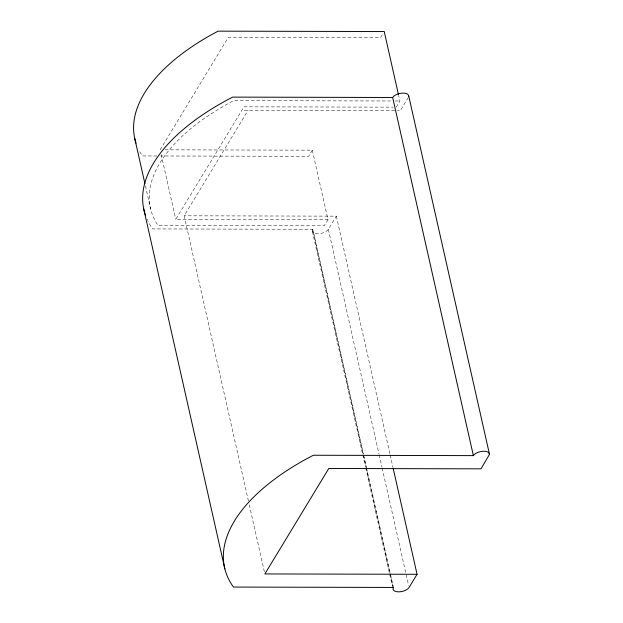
<?xml version="1.0" encoding="UTF-8"?>
<svg xmlns="http://www.w3.org/2000/svg" width="623" height="623" viewBox="0 0 623 623"><rect width="100%" height="100%" fill="white"/><g stroke="black" fill="none" stroke-linecap="round" stroke-linejoin="round"><path stroke-width="0.47" stroke-dasharray="3.12 2.34" d="M393.058 586.835L312.746 229.295L152.752 228.921A210.076 102.172 -12.7 0 1 148.009 221.126M160.127 149.816L228.314 37.333L380.505 37.692L383.301 33.074M164.97 149.832L312.318 150.174L327.971 219.654L175.779 219.296L243.975 106.813L393.253 107.164M248.429 500.985L184.159 215.799L248.086 110.341M312.318 150.174L308.587 156.326L160.75 155.984M327.971 219.654L324.24 225.806L158.047 225.417L156.552 223.112A203.355 98.901 -12.7 0 1 212.98 112.631L216.15 110.645A203.355 98.901 -12.7 0 1 229.412 102.92L233.695 100.63L390.528 100.996M396.166 107.172L399.896 101.019L398.627 95.381M312.559 229.646A8.403 4.088 -12.7 0 0 318.197 233.711A8.403 4.088 -12.7 0 0 328.352 229.334L336.35 216.15L184.159 215.799M408.267 97.515L400.278 110.699L397.373 110.692M395.208 101.004L399.896 101.019M244.185 110.333L396.399 110.692M156.887 155.968L142.387 155.937L140.891 153.632A203.355 98.901 -12.7 0 1 138.773 149.8M336.35 216.15L389.936 453.965M390.154 454.915L392.926 467.227M328.352 229.334L378.955 453.879M379.173 454.829L381.946 467.149M382.164 468.091L408.641 585.581M312.746 229.295L363.349 453.848M363.559 454.79L366.34 467.11M366.55 468.06L393.245 586.492M312.388 231.297L362.563 453.949M362.781 454.899L365.553 467.211M365.763 468.161L392.459 586.593M249.278 504.77L264.44 572.039M161.186 154.512L175.779 219.296M145.416 185.802L150.704 209.281M147.674 220.456A210.076 102.172 -12.7 0 1 147.051 219.109"/><path stroke-width="0.93" d="M417.06 574.289L409.062 587.473A8.403 4.088 -12.7 0 1 398.907 591.85A8.403 4.088 -12.7 0 1 393.269 587.785L393.456 587.434L233.461 587.061A210.076 102.172 -12.7 0 1 313.377 455.249L473.371 455.623A8.403 4.088 -12.7 0 1 482.794 451.278A8.403 4.088 -12.7 0 1 489.405 454.517L480.987 468.839L328.796 468.48L264.868 573.939L417.06 574.289L393.144 468.177M408.688 96.378A8.403 4.088 -12.7 0 0 402.084 93.139A8.403 4.088 -12.7 0 0 392.661 97.484L232.667 97.11A210.076 102.172 -12.7 0 0 211.765 108.9L208.495 110.956A210.076 102.172 -12.7 0 0 144.738 212.91M408.688 95.778L489.398 453.918M398.416 94.447L384.235 31.539L218.042 31.15L213.759 33.447A203.355 98.901 -12.7 0 0 200.489 41.165L197.327 43.158A203.355 98.901 -12.7 0 0 135.409 141.164M392.661 97.484L473.371 455.623M134.576 137.73L144.941 183.738M143.664 208.658L224.864 568.931M145.416 214.997A210.076 102.172 -12.7 0 1 144.957 213.611M136.04 143.197A203.355 98.901 -12.7 0 1 135.612 141.842"/></g></svg>
